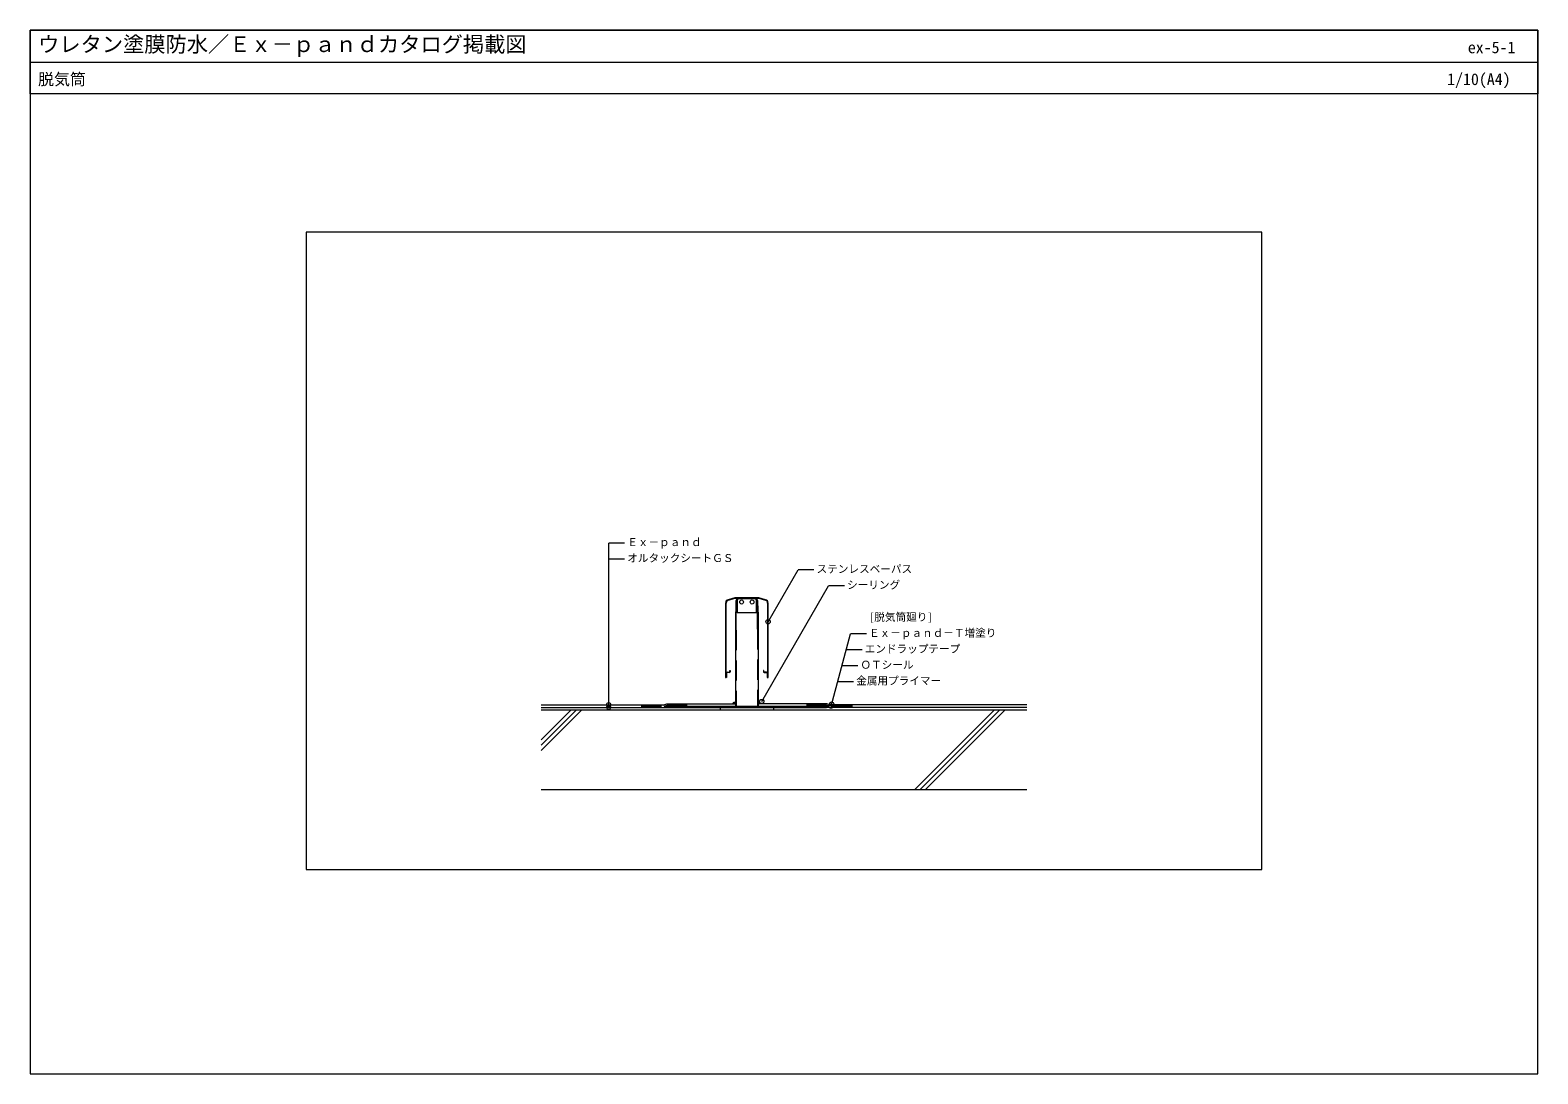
# Model space of a CAD drawing. Units: millimetres, scale not verified. Extents: x -1420 to 1420, y -983 to 983.
import ezdxf
from ezdxf.enums import TextEntityAlignment as Align

# ---------------------------------------------------------------- set-up
doc = ezdxf.new("R2010")
doc.units = ezdxf.units.MM
doc.header["$LTSCALE"] = 3
doc.linetypes.add('USER1', pattern=[19.05, 12.7, -6.35])
for name, color, linetype, lineweight in [('0-0_0', 7, 'Continuous', 18), ('0-1_WAKU', 7, 'Continuous', 18), ('0-2_KANAMONO', 4, 'Continuous', 18), ('0-3_KUTAI', 3, 'Continuous', 18), ('0-4_BOUSUI', 1, 'Continuous', 18), ('0-5_HATCH', 9, 'Continuous', 18), ('0-6_MOJI', 7, 'Continuous', 18)]:
    doc.layers.add(name, color=color, linetype=linetype, lineweight=lineweight)
doc.styles.add('ＭＳ ゴシック', font='')
doc.styles.get('ＭＳ ゴシック').set_extended_font_data('MS Gothic')

msp = doc.modelspace()

# ---------------------------------------------------------------- linework, layer by layer
at = {"layer": '0-0_0'}
msp.add_line((-1420, 922.681), (1420, 922.681), dxfattribs=at)
msp.add_lwpolyline([(-900, -597.681), (900, -597.681), (900, 602.319), (-900, 602.319)], close=True, dxfattribs=at)
at = {"layer": '0-1_WAKU'}
for points in [[(-1420, -982.681), (1420, -982.681), (1420, 982.681), (-1420, 982.681)], [(1420, 862.681), (-1420, 862.681), (-1420, 982.681), (1420, 982.681)]]:
    msp.add_lwpolyline(points, close=True, dxfattribs=at)
at = {"layer": '0-2_KANAMONO'}
for p, q in [((-90, -100.981), (-90, -91.481)), ((-88.5, -98.181), (-90, -98.181)), ((-88.204, -90.181), (-89.808, -90.181)), ((-85.5, -86.981), (-54.5, -86.981)), ((-54.5, -88.481), (-85.5, -88.481)), ((-50.192, -90.181), (-51.796, -90.181)), ((-50, -98.181), (-51.5, -98.181)), ((-30, -236.181), (-30, -96.31)), ((-88.5, -113.981), (-51.5, -113.981)), ((-107.3, -226.181), (-102.35, -226.181)), ((-102.35, -226.881), (-107.3, -226.881)), ((-32.7, -226.181), (-37.65, -226.181)), ((-37.65, -226.881), (-32.7, -226.881)), ((-109, -236.181), (-109, -227.881)), ((-31, -236.181), (-31, -227.881))]:
    msp.add_line(p, q, dxfattribs=at)
at = {"layer": '0-2_KANAMONO', "linetype": 'USER1'}
for p, q in [((-89.85, -147.04), (-89.85, -291.181)), ((-50.15, -145.323), (-50.15, -291.181))]:
    msp.add_line(p, q, dxfattribs=at)
at = {"layer": '0-2_KANAMONO'}
for points in [[(-110, -96.31), (-110, -236.181), (-109.2, -236.181), (-109.2, -96.31)], [(-34.932, -89.772), (-47.5, -86.181), (-92.5, -86.181), (-105.068, -89.772)], [(-104.848, -90.541), (-92.388, -86.981), (-47.612, -86.981), (-35.152, -90.541)], [(-89.85, -147.04), (-89.85, -113.583), (-89.188, -112.436), (-90, -112.436), (-90, -101.181), (-90.688, -101.181), (-90.688, -112.035), (-91.35, -113.181), (-91.35, -291.181)], [(-88.5, -91.481), (-88.5, -113.981), (-89.188, -113.981), (-89.188, -100.981), (-90, -100.981)], [(-89.188, -100.981), (-90, -101.199), (-90, -113.764), (-89.188, -113.981)], [(-90, -101.181), (-89.188, -101.399), (-89.188, -112.219), (-90, -112.436)], [(-50, -91.481), (-50, -100.981), (-50.812, -100.981), (-50.812, -113.981), (-51.5, -113.981), (-51.5, -91.481)], [(-50.812, -100.981), (-50, -101.199), (-50, -113.764), (-50.812, -113.981)], [(-50.15, -145.323), (-50.15, -113.583), (-50.812, -112.436), (-50, -112.436), (-50, -101.181), (-49.312, -101.181), (-49.312, -112.035), (-48.65, -113.181), (-48.65, -291.181)], [(-50, -101.181), (-50.812, -101.399), (-50.812, -112.219), (-50, -112.436)], [(-30.8, -96.31), (-30.8, -236.181), (-30, -236.181)], [(-102.05, -225.881), (-102.05, -223.181), (-101.35, -223.181), (-101.35, -225.881)], [(-37.95, -225.881), (-37.95, -223.181), (-38.65, -223.181), (-38.65, -225.881)], [(-108.3, -227.881), (-108.3, -236.181), (-109, -236.181)], [(-31.7, -227.881), (-31.7, -236.181), (-31, -236.181)]]:
    msp.add_lwpolyline(points, dxfattribs=at)
msp.add_lwpolyline([(80, -292.681), (80, -291.181), (-220, -291.181), (-220, -292.681)], close=True, dxfattribs=at)
for centre, radius, start, end in [((-103.2, -96.31), 6.8, 105.9454, 180), ((-103.2, -96.31), 6, 105.9454, 180), ((-85.5, -91.481), 4.5, 90, 180), ((-85.5, -91.481), 3, 90, 180), ((-54.5, -91.481), 4.5, 0, 90), ((-54.5, -91.481), 3, 360, 90), ((-36.8, -96.31), 6, 360, 74.0546), ((-36.8, -96.31), 6.8, 360, 74.0546), ((-107.3, -227.881), 1.7, 90, 180), ((-107.3, -227.881), 1, 90, 180), ((-102.35, -225.881), 0.3, 270, 0), ((-102.35, -225.881), 1, 270, 360), ((-37.65, -225.881), 1, 180, 270), ((-37.65, -225.881), 0.3, 180, 270), ((-32.7, -227.881), 1.7, 0, 90), ((-32.7, -227.881), 1, 360, 90)]:
    msp.add_arc(centre, radius, start, end, dxfattribs=at)
for centre in [(-79.798, -94.181), (-60.202, -94.181)]:
    msp.add_ellipse(centre, major_axis=(0, -4), ratio=0.866025, dxfattribs=at)
at = {"layer": '0-3_KUTAI'}
for p, q in [((457.5, -297.681), (-457.5, -297.681)), ((457.5, -447.681), (-457.5, -447.681))]:
    msp.add_line(p, q, dxfattribs=at)
at = {"layer": '0-4_BOUSUI'}
for points in [[(-457.5, -287.681), (-226.052, -287.681), (-220.686, -286.181), (-91.35, -286.181)], [(-457.5, -292.681), (-120, -292.681), (-120, -297.681)], [(457.5, -287.681), (86.052, -287.681), (80.686, -286.181), (-48.65, -286.181)], [(457.5, -292.681), (-20, -292.681), (-20, -297.681)]]:
    msp.add_lwpolyline(points, dxfattribs=at)
at = {"layer": '0-4_BOUSUI', "linetype": 'USER1'}
for points in [[(-269, -290.181), (-225.71, -290.181), (-220.343, -288.681), (-170.5, -288.681)], [(129, -290.181), (85.71, -290.181), (80.343, -288.681), (30.5, -288.681)]]:
    msp.add_lwpolyline(points, dxfattribs=at)
at = {"layer": '0-4_BOUSUI'}
for centre, start, end in [((-92.084, -288.007), 81.52344, 158.4901), ((-47.916, -288.007), 21.5099, 98.47656), ((-220.734, -294.507), 41.9043, 158.4901), ((80.734, -294.507), 21.5099, 138.0957)]:
    msp.add_arc(centre, 4.98, start, end, dxfattribs=at)
at = {"layer": '0-5_HATCH'}
for p, q in [((-96.503, -285.712), (-94.379, -283.588)), ((-95.626, -286.181), (-92.488, -283.044)), ((-92.631, -286.181), (-94.907, -283.905)), ((-94.279, -286.181), (-91.35, -283.253)), ((-91.35, -286.115), (-94.038, -283.427)), ((-91.35, -284.768), (-93.005, -283.113)), ((-91.35, -283.421), (-91.731, -283.04)), ((-48.65, -283.658), (-48.021, -283.028)), ((-48.65, -285.005), (-46.799, -283.154)), ((-45.485, -286.181), (-48.592, -283.074)), ((-48.479, -286.181), (-45.798, -283.5)), ((-44.138, -286.181), (-47.246, -283.073)), ((-43.876, -285.096), (-45.005, -283.967)), ((-457.5, -373.498), (-381.683, -297.681)), ((-457.5, -353.699), (-401.482, -297.681)), ((-457.5, -363.599), (-391.582, -297.681)), ((-225.307, -292.681), (-225.35, -292.638)), ((-225.17, -292.244), (-222.997, -290.071)), ((-223.96, -292.681), (-224.885, -291.756)), ((-222.613, -292.681), (-224.281, -291.012)), ((-224.26, -292.681), (-221.121, -289.542)), ((-221.265, -292.681), (-223.548, -290.399)), ((-222.913, -292.681), (-219.84, -289.608)), ((-220, -292.6), (-222.677, -289.922)), ((-220, -291.253), (-221.642, -289.611)), ((-221.566, -292.681), (-218.802, -289.917)), ((-218.724, -291.181), (-220.364, -289.541)), ((-220.219, -292.681), (-220, -292.462)), ((-218.719, -291.181), (-217.93, -290.392)), ((-217.377, -291.181), (-218.504, -290.055)), ((-217.372, -291.181), (-217.195, -291.004)), ((-96.672, -286.181), (-96.704, -286.149)), ((-95.325, -286.181), (-96.241, -285.265)), ((-93.978, -286.181), (-95.639, -284.52)), ((-92.932, -286.181), (-91.35, -284.6)), ((-91.585, -286.181), (-91.35, -285.947)), ((-46.832, -286.181), (-48.65, -284.363)), ((-48.179, -286.181), (-48.65, -285.71)), ((-47.132, -286.181), (-44.955, -284.004)), ((-45.785, -286.181), (-44.246, -284.642)), ((-44.438, -286.181), (-43.667, -285.41)), ((77.624, -291.181), (77.322, -290.88)), ((77.63, -291.181), (78.955, -289.856)), ((78.971, -291.181), (78.082, -290.292)), ((78.977, -291.181), (80.629, -289.528)), ((81.818, -292.681), (78.983, -289.846)), ((80, -291.505), (81.851, -289.654)), ((80.471, -292.681), (80, -292.21)), ((83.165, -292.681), (80.058, -289.574)), ((80.171, -292.681), (82.852, -290)), ((84.512, -292.681), (81.404, -289.573)), ((81.518, -292.681), (83.695, -290.504)), ((82.865, -292.681), (84.404, -291.142)), ((84.774, -291.596), (83.645, -290.467)), ((84.212, -292.681), (84.983, -291.91)), ((245.996, -447.681), (395.996, -297.681)), ((255.896, -447.681), (405.896, -297.681)), ((265.795, -447.681), (415.795, -297.681))]:
    msp.add_line(p, q, dxfattribs=at)
at = {"layer": '0-6_MOJI'}
for p, q in [((-300.257, 16.75), (-330.257, 16.75)), ((-330.257, -292.681), (-330.257, 16.75)), ((-300.257, -13.25), (-330.257, -13.25)), ((-30, -131.375), (26.376, -33.729)), ((56.376, -33.729), (26.376, -33.729)), ((-41.961, -281.518), (83.779, -63.729)), ((113.779, -63.729), (83.779, -63.729)), ((88.71, -290.181), (125.149, -154.186)), ((155.149, -154.186), (125.149, -154.186)), ((147.111, -184.186), (117.111, -184.186)), ((139.072, -214.186), (109.072, -214.186)), ((131.034, -244.186), (101.034, -244.186))]:
    msp.add_line(p, q, dxfattribs=at)
for centre in [(-30, -131.375), (-330.257, -287.681), (-41.961, -281.518), (89.769, -286.229), (-330.257, -292.681), (88.71, -290.181)]:
    msp.add_circle(centre, 4, dxfattribs=at)

# ---------------------------------------------------------------- texts
at = {"layer": '0-1_WAKU', "style": 'ＭＳ ゴシック'}
for s, height, p in [('ウレタン塗膜防水／Ｅｘ－ｐａｎｄカタログ掲載図', 29.33, (-1405, 932.681)), ('ex-5-1', 21.99, (1288.046, 932.681)), ('脱気筒', 21.99, (-1405, 872.681)), ('1/10(A4)', 21.99, (1249.061, 872.681))]:
    msp.add_text(s, height=height, dxfattribs=at).set_placement(p, align=Align.BOTTOM_LEFT)
at = {"layer": '0-6_MOJI', "style": 'ＭＳ ゴシック'}
for s, p in [('Ｅｘ－ｐａｎｄ', (-295.257, 6.75)), ('オルタックシートＧＳ', (-295.257, -23.25)), ('ステンレスベーパス', (61.376, -43.729)), ('シーリング', (118.779, -73.729)), ('[脱気筒廻り]', (160.149, -134.186)), ('Ｅｘ－ｐａｎｄ－Ｔ増塗り', (160.149, -164.186)), ('エンドラップテープ', (152.111, -194.186)), ('ＯＴシール', (144.072, -224.186)), ('金属用プライマー', (136.034, -254.186))]:
    msp.add_text(s, height=14.66, dxfattribs=at).set_placement(p, align=Align.BOTTOM_LEFT)

doc.saveas('drawing.dxf')
